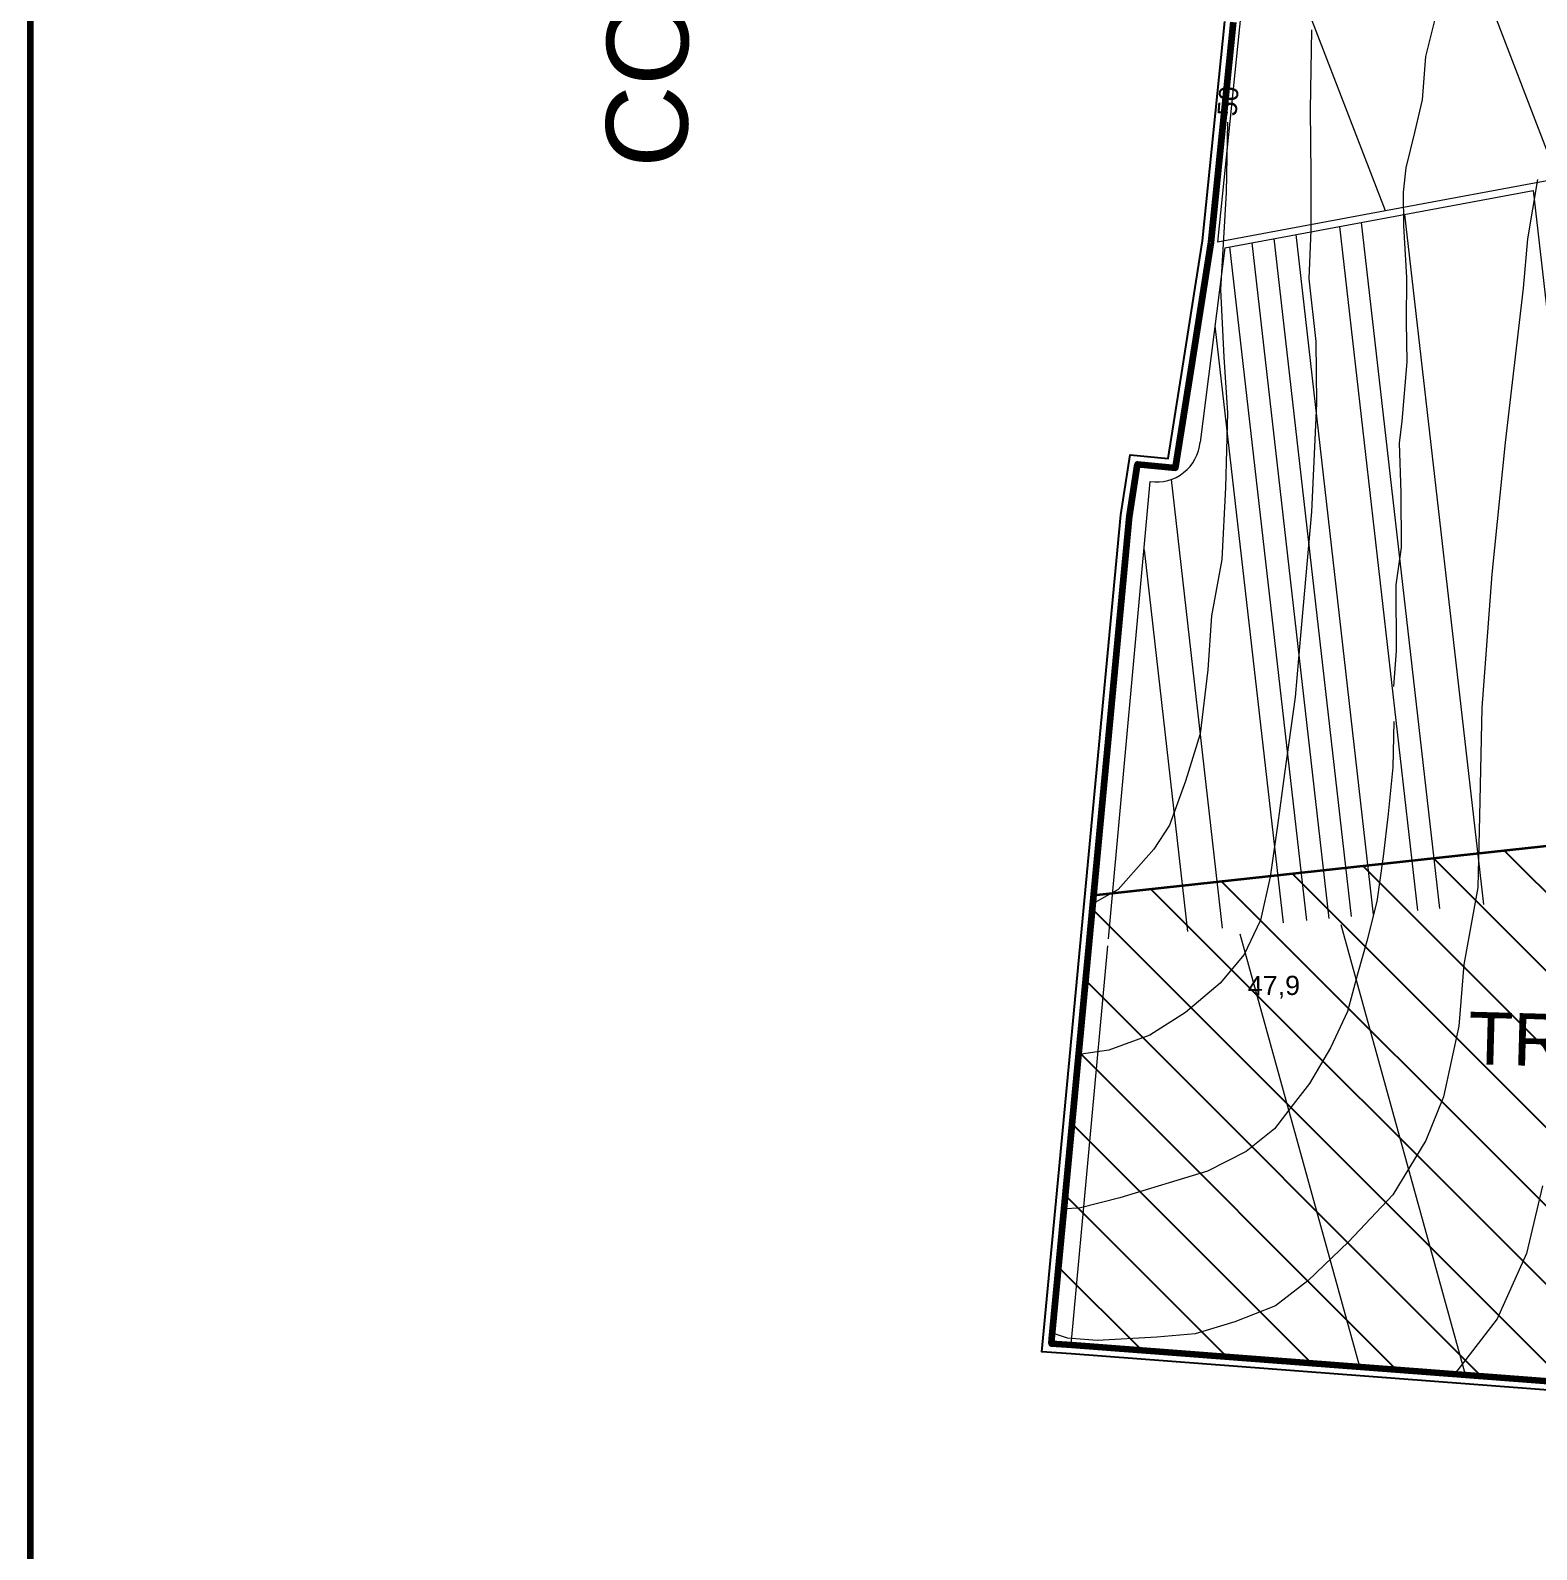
# Model space of a CAD drawing. Header units: metres. Extents: x 783184 to 1587399, y 282652 to 580595.
# Drawn here: x 783184 to 784047, y 287300 to 288170 of the extents above; entities that cross this region are included whole.
import ezdxf

# ---------------------------------------------------------------- set-up
doc = ezdxf.new("R2010")
doc.units = ezdxf.units.M
doc.header["$LTSCALE"] = 0.5
doc.layers.add('cote de nivel', color=1, linetype='CONTINUOUS', lineweight=211)
doc.layers.add('limita UAT', color=92, linetype='CONTINUOUS', lineweight=0)
for name, color, linetype in [('curbe  de nivelI', 7, 'CONTINUOUS'), ('INDICATOR', 7, 'CONTINUOUS'), ('Legenda', 7, 'CONTINUOUS'), ('natura 2000', 7, 'CONTINUOUS'), ('proprietati extravilan', 7, 'CONTINUOUS'), ('trupuri', 18, 'CONTINUOUS')]:
    doc.layers.add(name, color=color, linetype=linetype)
doc.styles.add('arial', font='arial.ttf')
doc.styles.get("Standard").update_dxf_attribs({"font": 'arial.ttf'})
doc.styles.add('WMF-Arial0', font='arial.ttf')

msp = doc.modelspace()

# ---------------------------------------------------------------- hatches: boundary and pattern name
at = {"layer": 'natura 2000', "lineweight": 25}
h = msp.add_hatch(dxfattribs=at)
h.set_pattern_fill('ANSI31', color=102, scale=10, angle=270, style=0)
h.set_pattern_definition([(315, (-16318.97, 0), (22.4506403, 22.4506403), [])])
h.paths.add_polyline_path([(787971.43976, 288224.93342), (787870.92594, 288237.44902), (787213.7892, 288101.85379), (786745.7958, 288206.64708), (786668.5349, 288218.38109), (786498.29379, 288265.38152), (786271.2923, 288323.04197), (786109.98482, 288008.90651), (786011.07464, 287649.67488), (784573.20977, 287759.96478), (783793.2636, 287674.8226), (783780.5041, 287539.58085), (783769.1915, 287420.7999), (783768.915, 287417.899), (783780.65865, 287417.08065), (784006.42075, 287399.88895), (784362.46725, 287372.79145), (784558.6099, 287357.8604), (784574.4166, 287314.6681), (784602.445, 287324.9255), (784608.837, 287292.78015), (784608.84, 287292.78), (784608.8385, 287292.77485), (784592.87005, 287235.34995), (784580.298, 287223.97965), (784537.63005, 287185.39), (784483.5, 287003.05), (784483.5044, 287002.6695), (784485.3, 286847.16), (784484.345, 286785.385), (784484.30705, 286782.92885), (784483.50035, 286730.74895), (784484.498, 286730.646), (784554.7285, 286727.893), (784624.959, 286725.14), (784607.348, 286536.688), (784594.68615, 286401.19575), (784630.1358, 286397.88295), (784732.8065, 286395.36555), (784881.1041, 286396.043), (785013.64045, 286398.0754), (785223.25535, 286397.2804), (785233.0977, 286397.2431), (785200.69495, 286316.8048), (785196.46505, 286306.30425), (785193.71015, 286296.7813), (785191.49905, 286284.20395), (785189.896, 286275.08545), (785195.1148, 286222.43885), (785216.92325, 286002.43975), (785226.00625, 285976.94425), (785237.41215, 285703.27295), (785215.48915, 285617.32065), (785213.1045, 285607.9712), (785213.62695, 285590.8152), (785219.04425, 285561.0071), (785224.6066, 285541.89315), (785228.0891, 285520.21455), (785228.66955, 285497.37455), (785225.9609, 285482.85765), (785217.2546, 285450.72685), (785208.7093, 285416.6519), (785256.1124, 285441.0508), (785305.5644, 285475.9564), (785345.4739, 285511.5708), (785379.334, 285544.5834), (785390.613, 285563.9601), (785403.5704, 285577.788), (785410.82955, 285575.2514), (785414.84, 285573.85), (785407.86, 285549.01), (785388.38, 285456.01), (785388.79, 285403.76), (785387.57, 285378.24), (785371.76, 285320.73), (785378.59, 285277.93), (785378.58445, 285277.8797), (785378.3169, 285275.45), (785374.13, 285237.43), (785364.02515, 285226.0708), (785361.16, 285222.85), (785318.61, 285165.73), (785250.92, 285102.55), (785218.20625, 285061.69895), (785211.12, 285052.85), (785200.18, 285017.21), (785195.72, 284956.45), (785205.04, 284911.08), (785231.39, 284849.51), (785267.46, 284830.88), (785310.6246, 284829.19255), (785323.48, 284828.69), (785361.17, 284827.47), (785383.88495, 284821.41885), (785388.16, 284820.28), (785396.89935, 284820.41775), (785406.548, 284820.56985), (785408.46, 284820.6), (785415.70655, 284824.73285), (785417.49, 284825.75), (785418.9786, 284826.5143), (785419.67885, 284826.8738), (785429.41, 284831.87), (785436.82, 284841.53), (785435.86, 284851.84), (785438.11, 284861.18), (785446.39, 284882.62), (785452.23, 284892.36), (785451.78, 284898.3), (785455.43, 284903.1), (785460.02, 284901.2), (785474.44, 284914.21), (785509.33, 284968.6), (785528.4, 284993.71), (785569.75, 285021.14), (785611.64, 285052.79), (785635.72, 285080.8), (785667.93, 285124.66), (785703.07, 285188.14), (785717.25, 285229.34), (785726.81, 285264.28), (785733.41, 285299.87), (785737.37, 285329.54), (785742.01, 285340.32), (785772.19, 285490.5), (785776.91, 285515.4), (785792.98, 285550.42), (785811.6, 285578.99), (785828.12, 285590.78), (785847.01, 285597.86), (785862.74, 285605.72), (785879.26, 285618.3), (785893.16, 285635.34), (785931.19, 285678.58), (785956.78083, 285703.42513), (785956.78083, 285728.90117), (785956.3378, 285755.94243), (785956.3378, 285782.30233), (785956.3378, 285808.97887), (785956.3378, 285835.46943), (785956.3378, 285861.50708), (785956.3378, 285914.69261), (785956.3378, 285940.92265), (785956.3378, 285968.12263), (785956.3378, 285994.48253), (785956.3378, 286020.92018), (785956.3378, 286047.80193), (785963.27309, 286067.28888), (785974.08936, 286082.32491), (785987.60423, 286095.56781), (786001.01528, 286108.70898), (786027.81541, 286134.96979), (786054.71665, 286161.32969), (786067.51777, 286174.84878), (786107.77153, 286214.21061), (786121.23046, 286227.37132), (786134.67762, 286240.32304), (786161.083, 286266.80456), (786174.31856, 286280.0783), (786187.84949, 286293.12759), (786214.40554, 286319.63177), (786224.95285, 286335.71719), (786231.02291, 286356.15679), (786237.11644, 286376.67542), (786248.21808, 286392.16558), (786259.15727, 286407.65014), (786277.77382, 286415.59803), (786301.12343, 286418.65695), (786322.03268, 286424.44291), (786340.3871, 286432.47818), (786357.52504, 286441.83528), (786374.40824, 286451.62125), (786389.37901, 286463.18597), (786403.27913, 286475.28215), (786427.11977, 286477.94908), (786474.44846, 286457.50181), (786524.02923, 286434.19361), (786706.25735, 286278.36607), (786742.29058, 286268.9264), (786766.19398, 286271.53321), (786798.71988, 286265.50837), (786823.53519, 286267.44264), (786841.52227, 286276.05746), (786859.36906, 286284.49112), (786872.63232, 286297.67347), (786884.45572, 286312.62977), (786894.31195, 286329.16478), (786904.03403, 286346.26342), (786913.5149, 286362.93783), (786927.81559, 286375.33193), (786941.95753, 286387.58843), (786957.92419, 286398.57433), (786975.21451, 286407.14226), (787010.90028, 286424.82576), (787046.11241, 286442.27456), (787081.81891, 286459.96834), (787098.49351, 286469.84809), (787113.98669, 286480.87093), (787129.95983, 286491.67653), (787145.49362, 286502.61119), (787161.26924, 286513.26609), (787177.72048, 286522.90135), (787197.49261, 286530.02359), (787240.97615, 286538.60395), (787285.92171, 286546.79151), (787305.52514, 286550.69377), (787330.7805, 286555.51135), (787350.31266, 286559.2372), (787416.66402, 286576.06845), (787436.82011, 286582.17986), (787454.33278, 286591.20912), (787470.33914, 286601.9578), (787481.51931, 286616.74638), (787489.93775, 286635.57301), (787498.15968, 286653.96017), (787510.66978, 286667.71246), (787526.85744, 286678.1364), (787546.57937, 286683.3561), (787610.39065, 286700.2447), (787631.22236, 286705.75812), (787649.37374, 286714.38417), (787662.00567, 286728.22704), (787682.9223, 286733.97774), (787706.82755, 286736.07874), (787732.42739, 286737.22583), (787759.12743, 286736.78575), (787791.70686, 286731.06151), (787826.29374, 286723.00708), (787848.917, 286726.97654), (787871.495, 286730.93806), (787895.49624, 286733.27313), (787943.61131, 286738.37132), (787967.69562, 286740.78174), (787993.35049, 286741.62293), (788016.23711, 286745.34126), (788038.96278, 286749.03344), (788044.75727, 286769.87912), (788064.47956, 286802.39051), (788074.53822, 286819.5889), (788084.15385, 286836.57005), (788093.20462, 286854.19408), (788100.63586, 286871.92265), (788114.84694, 286912.07458), (788121.66939, 286931.35073), (788128.68591, 286951.17517), (788137.48931, 286969.09499), (788148.82723, 286983.94227), (788161.31334, 286997.96471), (788175.32052, 287010.43203), (788189.8095, 287022.49615), (788205.96177, 287032.58543), (788238.3399, 287053.49711), (788254.55899, 287063.97234), (788270.44863, 287074.23479), (788302.81393, 287095.13818), (788335.17185, 287115.7554), (788351.26312, 287126.28365), (788382.16458, 287148.18744), (788396.86215, 287160.14093), (788423.3427, 287184.51357), (788461.23833, 287218.36213), (788508.4655, 287260.54567), (788536.65892, 287285.61979), (788578.13036, 287323.11876), (788609.15167, 287355.91481), (788641.9103, 287390.78685), (788691.41169, 287443.48179), (788742.76374, 287497.64556), (788763.39694, 287520.10218), (788821.52637, 287583.36866), (788847.57663, 287610.50772), (788859.58648, 287625.11131), (788868.85138, 287642.63835), (788876.44383, 287661.67802), (788881.41132, 287683.01026), (788886.25144, 287704.84832), (788888.78411, 287729.13127), (788881.18611, 287763.14728), (788867.95292, 287803.00873), (788854.82758, 287842.4931), (788841.75815, 287881.80931), (788844.99438, 287905.23388), (788850.66493, 287926.33753), (788861.83486, 287967.90784), (788868.796, 287986.79039), (788881.22857, 288001.2016), (788894.04054, 288011.2727), (788912.89056, 288022.18274), (788963.11557, 288051.25206), (788981.64049, 288060.41576), (789001.90114, 288065.66247), (789044.22543, 288076.62278), (789117.57115, 288082.8336), (789139.35354, 288088.32217), (789155.20484, 288098.81675), (789167.97153, 288112.68528), (789189.38841, 288143.82113), (789200.38113, 288159.68163), (789209.74941, 288176.70286), (789215.69895, 288194.34774), (789241.70121, 288276.75168), (789259.43824, 288331.20955), (789266.84965, 288348.10568), (789293.9974, 288409.99567), (789334.69908, 288502.78517), (789343.0373, 288521.07855), (789345.47951, 288544.65769), (789343.94736, 288573.11858), (789340.92367, 288602.59511), (789334.69169, 288635.23477), (789300.7204, 288722.12047), (789282.62625, 288765.99378), (789266.12887, 288809.0695), (789257.61158, 288842.26627), (789242.44514, 288960.85696), (789248.39, 288981.24), (789249.84, 289022.44), (789258.51, 289043.39), (789288.16, 289086.03), (789324.63, 289131.46), (789338.05, 289159.74), (789338.78, 289187.2), (789338.78, 289215.8), (789346.01, 289235.31), (789348.9, 289272.17), (789349.62, 289325.64), (789353.96, 289379.12), (789365.53, 289410.2), (789384.33, 289451.39), (789411.26, 289495.94), (789426.56, 289530.45), (789438.93, 289570.99), (789447.67, 289608.22), (789451.12, 289633.35), (789453.96, 289652), (789458.41, 289674.33), (789467.61, 289673.16), (789468.38, 289676.19), (789472.25, 289681.02), (789483.63, 289690.82), (789487.89, 289696.87), (789488.25, 289702.94), (789482.17, 289706.6), (789473.31, 289707.12), (789463.92, 289707.15), (789460.79, 289710.88), (789460.26, 289717.51), (789461.44, 289720.77), (789470.72, 289723.65), (789471.06, 289724.51), (789473.75, 289725.78), (789482.58, 289726.68), (789488.95, 289726.49), (789496.75, 289722.19), (789500.8, 289719.25), (789505.65, 289718.41), (789515.64, 289720.83), (789516.63, 289720.7), (789534.84, 289735.95), (789543.72, 289750.86), (789540.73, 289755.73), (789535.24, 289755.66), (789535.48, 289754.66), (789522.63, 289747.46), (789492.61, 289742.46), (789469.3, 289741.52), (789462.82, 289743.79), (789460.6, 289755.95), (789450.84, 289764.24), (789448.8, 289774.39), (789439.25, 289779.43), (789430.34, 289795), (789396.71, 289809.2), (789376.52, 289825.47), (789372.34, 289833.53), (789355.21, 289822.2), (789320.69, 289828.18), (789296.6, 289846.08), (789293.93, 289856.98), (789292.43, 289869.42), (789276.19, 289876.29), (789263.78, 289895.05), (789235.96, 289913.44), (789219.8, 289924.31), (789203.69, 289932.82), (789186.46, 289936.91), (789175.08, 289941.15), (789173.81, 289942.9), (789160.91, 289937.4), (789141.66, 289936.99), (789126.26, 289936.57), (789109.68, 289939.8), (789094.84, 289943.2), (789084.64, 289945.82), (789066.27, 289954.56), (789050.77, 289965.72), (789041.68, 289975.98), (789036.07, 289979.91), (789029.88, 289976.69), (789020.18, 289957.13), (789007.67, 289953.41), (788900.7, 289945.68), (788859.56, 289956.44), (788830.83, 289994.37), (788793.71, 290126.62), (788790.4, 290164.02), (788800.11, 290196.77), (788805.04, 290221.59), (788839, 290276.8), (788859.23, 290289.33), (788914.71, 290308.84), (788973.8, 290331.43), (789000.75, 290362.64), (789064.26, 290397.54), (789095.38, 290406.98), (789132.87, 290417.78), (789138.77, 290419.11), (789183.55, 290449.82), (789232.56, 290499.74), (789268.53, 290536.85), (789306.84, 290565.04), (789369.51, 290588.01), (789431.29, 290603.77), (789530.64, 290550.26), (789597.65, 290543.65), (789650.72, 290553.8), (789700.08, 290579.99), (789754.65, 290609.82), (789831.65, 290647.92), (789854.07, 290659.01), (789966.07, 290708.13), (789960.43, 290754.62), (789960.252, 290756.0861), (789730.27013, 290676.47043), (789635.76216, 290643.04491), (789539.67632, 290611.93699), (789482.13147, 290617.67015), (789416.60672, 290655.49288), (789371.40425, 290664.30841), (789305.64115, 290645.53751), (789226.38223, 290578.42344), (789150.94005, 290519.68364), (789049.11963, 290431.03086), (788949.89844, 290381.90644), (788843.68474, 290325.43199), (788766.42921, 290229.51185), (788757.06076, 290219.51855), (788756.46884, 290206.50765), (788735.1377, 290120.46199), (788784.89914, 289956.90062), (788795.18124, 289944.49775), (788795.92956, 289941.87846), (788804.2548, 289933.55322), (788863.72574, 289861.8179), (789135.24938, 289791.03919), (789203.63213, 289767.83208), (789152.75162, 289506.01901), (789066.6784, 289341.85856), (789020.74981, 289236.32196), (789053.31392, 288671.30223), (789043.5697, 288545.96977), (789113.16993, 288345.16866), (789096.35912, 288232.00216), (788999.37787, 288137.70606), (788906.84108, 288099.87546), (788715.85576, 288135.97036), (788454.15005, 288166.93943)])

# ---------------------------------------------------------------- linework, layer by layer
at = {"layer": 'curbe  de nivelI', "color": 21, "lineweight": 5}
for points in [[(783991.45937, 288188.25949), (783983.21468, 288155.29756), (783981.31203, 288130.57611), (783977.04736, 288111.82031), (783971.97372, 288091.53603), (783970.49393, 288077.59059), (783970.70533, 288058.3628), (783972.39652, 288028.78157), (783972.18512, 288003.21494), (783972.60649, 287980.43585), (783969.6469, 287946.41744), (783968.16705, 287933.73976), (783969.2241, 287905.63757), (783969.43532, 287874.00235), (783966.26427, 287852.66163), (783966.47567, 287814.8399), (783964.99588, 287794.34431)], [(783917.91935, 288170.53132), (783917.17177, 288124.95281), (783917.54556, 288087.96694), (783917.54556, 288055.83783), (783916.41109, 288027.95619), (783920.52272, 287992.09113), (783920.89651, 287956.59966), (783917.90619, 287894.58297), (783911.54754, 287821.55101), (783908.55728, 287788.30108), (783902.57671, 287744.59054), (783898.4449, 287714.83151), (783894.33327, 287685.31756), (783888.72649, 287660.66031), (783879.38187, 287640.85978), (783865.55183, 287624.42164), (783845.74122, 287607.60989), (783825.43034, 287594.7762), (783801.88189, 287586.18355), (783784.65723, 287583.60115)], [(783869.88093, 288117.73332), (783869.14836, 288077.46096), (783865.84654, 288021.93788), (783867.67809, 287983.12996), (783869.87587, 287951.27819), (783868.77695, 287908.44309), (783866.57679, 287867.22754), (783860.71597, 287835.00965), (783858.51819, 287803.89012), (783854.12258, 287767.27889), (783845.69775, 287740.18658), (783836.54023, 287714.92483), (783827.69696, 287701.18034), (783807.1842, 287678.11528), (783792.82184, 287670.14025)], [(784047.4127, 288084.80786), (784041.80223, 288050.93778), (784039.33362, 288022.67536), (784028.99268, 287934.14107), (784021.35289, 287858.75983), (784015.50112, 287782.27528), (784014.15067, 287720.18783), (784013.24165, 287679.20793), (784005.33586, 287635.27396), (784002.48977, 287599.87391), (783993.63524, 287559.41672), (783983.51576, 287534.44706), (783964.52038, 287503.27896), (783939.22173, 287476.41288), (783915.82049, 287453.97179), (783897.43143, 287439.70028), (783874.03019, 287430.5342), (783851.26142, 287423.58064), (783829.44133, 287421.68422), (783795.18346, 287419.78776), (783778.10692, 287421.05207), (783769.48896, 287423.92324)], [(783816.44417, 287909.8804), (783816.25299, 287898.98879), (783813.07959, 287884.85811)], [(783965.20621, 287774.38839), (783964.57201, 287748.18786), (783961.82376, 287721.56474), (783959.07557, 287697.05459), (783955.48154, 287671.35807), (783949.77365, 287648.53827), (783944.27721, 287629.73307), (783938.56937, 287608.18103), (783928.82982, 287587.37764), (783916.74487, 287566.9495), (783907.56156, 287555.07126), (783896.75769, 287541.03338), (783880.55183, 287528.07533), (783858.40386, 287516.73701), (783808.16581, 287501.61928), (783784.93744, 287495.68018), (783776.28381, 287495.26831)], [(784050.3072, 287508.32555), (784041.08252, 287469.71679), (784024.36274, 287432.26057), (784001.30099, 287402.29558), (783999.08248, 287400.44776)]]:
    msp.add_lwpolyline(points, dxfattribs=at)
at = {"layer": 'INDICATOR', "color": 0, "lineweight": 100}
msp.add_lwpolyline([(783183.90475, 284333.37838), (783183.90475, 292543.37838), (794773.90475, 292543.37838), (794773.90475, 284333.37838)], close=True, dxfattribs=at)
at = {"layer": 'limita UAT', "color": 0, "linetype": 'Continuous', "lineweight": 25, "flags": 128}
msp.add_lwpolyline([(784603.70206, 287292.96645), (784598.67982, 287318.22327), (784571.43951, 287308.25428), (784555.02071, 287353.11916), (784362.08773, 287367.80587), (784006.04131, 287394.90337), (783780.29503, 287412.09386), (783763.4509, 287413.26764), (783764.21406, 287421.27433), (783775.52662, 287540.0549), (783808.79514, 287892.67785), (783813.99057, 287927.15133), (783835.79638, 287925.09796), (783844.00165, 287976.86278), (783855.52977, 288049.68454), (783868.3257, 288175.40628)], dxfattribs=at)
at = {"layer": 'limita UAT', "color": 40, "linetype": 'Continuous', "lineweight": 211, "flags": 128}
msp.add_lwpolyline([(784608.837, 287292.78015), (784602.445, 287324.9255), (784574.4166, 287314.6681), (784558.6099, 287357.8604), (784362.46725, 287372.79145), (784006.42075, 287399.88895), (783780.65865, 287417.08065), (783768.915, 287417.899), (783769.1915, 287420.7999), (783780.5041, 287539.58085), (783813.76, 287892.07), (783818.23, 287921.73), (783840, 287919.68), (783848.94, 287976.08), (783860.49, 288049.04), (783873.3, 288174.9)], dxfattribs=at)
at = {"layer": 'natura 2000', "color": 102, "lineweight": 35, "flags": 128}
msp.add_lwpolyline([(784608.837, 287292.78015), (784602.445, 287324.9255), (784574.4166, 287314.6681), (784558.6099, 287357.8604), (784362.46725, 287372.79145), (784006.42075, 287399.88895), (783780.65865, 287417.08065), (783768.915, 287417.899), (783769.1915, 287420.7999), (783780.5041, 287539.58085), (783793.2636, 287674.8226), (784573.20977, 287759.96478), (786011.07464, 287649.67488)], dxfattribs=at)
at = {"layer": 'proprietati extravilan', "color": 0, "lineweight": 5}
for p, q in [((784059.13389, 288085.26359), (783931.70279, 288416.77768)), ((783885.67365, 288261.01911), (783864.11154, 288049.05333)), ((783960.28728, 288066.91051), (783885.67365, 288261.01911)), ((784059.13389, 288085.26359), (783960.28728, 288066.91051)), ((783868.35624, 288045.77309), (784045.00422, 288078.57174)), ((784045.00422, 288078.57174), (784090.93061, 287676.43064)), ((783960.28728, 288066.91051), (783864.11154, 288049.05333)), ((783971.32273, 288064.89112), (784016.46543, 287669.61939)), ((783933.9989, 288057.96112), (783978.74316, 287666.16898)), ((783946.4766, 288060.27788), (783991.35372, 287667.32246)), ((783871.04399, 288046.27213), (783915.11519, 287660.34901)), ((783883.71117, 288048.62408), (783927.91841, 287661.5201)), ((783896.33927, 288050.96877), (783940.68282, 287662.68765)), ((783908.93032, 288053.30658), (783953.40793, 287663.8516)), ((783868.35624, 288045.77309), (783854.11395, 287934.3721)), ((783862.63408, 288001.01517), (783901.67716, 287659.11984)), ((783801.68648, 287649.97381), (783825.61919, 287911.89939)), ((783837.50538, 287913.01472), (783866.86061, 287655.93522)), ((783822.03449, 287872.66754), (783846.99125, 287654.11779)), ((783934.73244, 287658.12667), (784006.0659, 287400.31252)), ((783780.29663, 287417.49884), (783801.31377, 287645.92302)), ((783876.87532, 287652.83455), (783945.46847, 287404.9254))]:
    msp.add_line(p, q, dxfattribs=at)
msp.add_arc((783829.30347, 287936.52947), 24.90411, 261.49251237, 355.03040317, dxfattribs=at)

# ---------------------------------------------------------------- texts
at = {"layer": 'cote de nivel', "color": 32, "lineweight": 30, "style": 'arial'}
for s, rotation, p in [('50', 85.47017729, (783874.96618, 288120.7883)), ('47,9', 0.34675574, (783881.53881, 287617.57758))]:
    msp.add_text(s, height=11, rotation=rotation, dxfattribs=at).set_placement(p)
at = {"layer": 'Legenda', "color": 0, "linetype": 'ByBlock', "lineweight": 25, "style": 'WMF-Arial0'}
msp.add_text('COMUNA TOPRAISAR', height=46.729683, rotation=89.55012842, dxfattribs=at).set_placement((783560.3468, 288091.39343))
at = {"layer": 'trupuri', "color": 0, "lineweight": 30}
msp.add_text('TRUP 6', height=30, rotation=358.42, dxfattribs=at).set_placement((784007.39596, 287578.17994))

doc.saveas('drawing.dxf')
